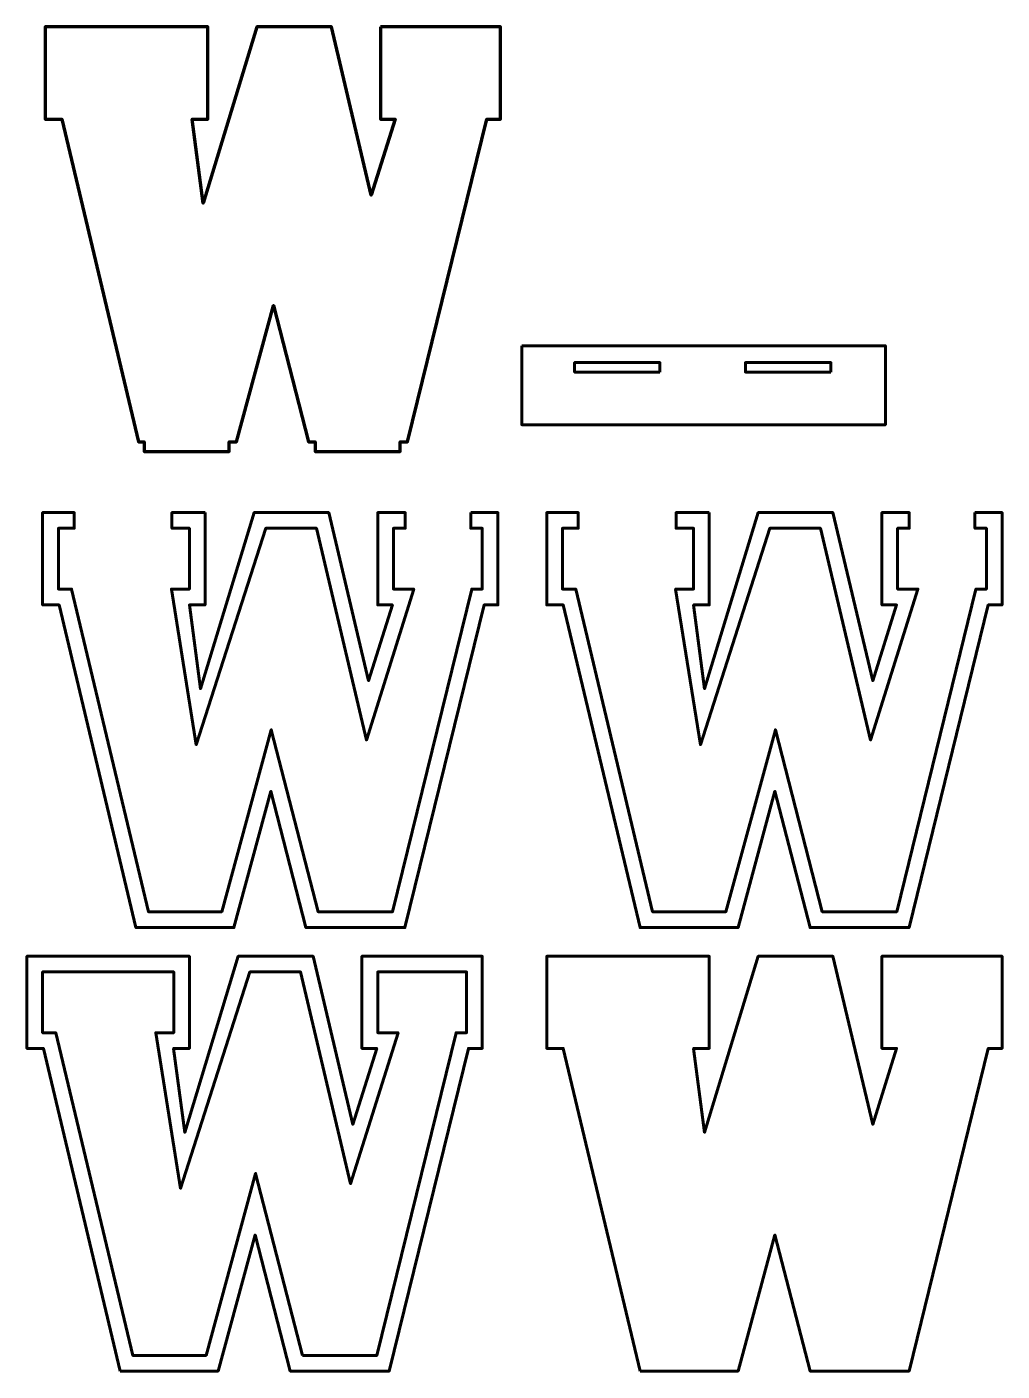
# Model space of a CAD drawing. Header units: inches. Extents: x 1.8 to 23.5, y 1.4 to 31.3.
import ezdxf

# ---------------------------------------------------------------- set-up
doc = ezdxf.new("R2010")
doc.units = ezdxf.units.IN
doc.header["$MEASUREMENT"] = 0
doc.layers.add('Layer 1', color=7, linetype='Continuous')

# ---------------------------------------------------------------- blocks, each defined once
blk = doc.blocks.new('block 2')
at = {"layer": 'Layer 1', "color": 7, "lineweight": 60, "true_color": 0xffffff}
for points in [[(3.866, 1.401), (2.155, 8.585), (1.787, 8.585), (1.787, 10.64), (5.405, 10.64), (5.405, 8.585), (5.054, 8.585), (5.301, 6.715), (6.494, 10.64), (8.158, 10.64), (9.043, 6.893), (9.575, 8.585), (9.247, 8.585), (9.247, 10.64), (11.925, 10.64), (11.925, 8.585), (11.617, 8.585), (9.854, 1.401), (7.65, 1.401), (6.868, 4.434), (6.045, 1.401), (3.866, 1.401)], [(7.921, 1.751), (6.877, 5.803), (5.777, 1.751), (4.143, 1.751), (2.431, 8.935), (2.137, 8.935), (2.137, 10.29), (5.055, 10.29), (5.055, 8.935), (4.655, 8.935), (5.209, 5.47), (6.754, 10.29), (7.881, 10.29), (8.995, 5.573), (10.051, 8.935), (9.597, 8.935), (9.597, 10.29), (11.575, 10.29), (11.575, 8.935), (11.342, 8.935), (9.58, 1.751), (7.921, 1.751)]]:
    blk.add_lwpolyline(points, dxfattribs=at)
blk = doc.blocks.new('block 3')
at = {"layer": 'Layer 1', "color": 6, "lineweight": 60, "true_color": 0xdf00ff}
blk.add_lwpolyline([(15.44, 1.401), (13.728, 8.585), (13.36, 8.585), (13.36, 10.64), (16.978, 10.64), (16.978, 8.585), (16.628, 8.585), (16.874, 6.715), (18.068, 10.64), (19.731, 10.64), (20.617, 6.893), (21.148, 8.585), (20.821, 8.585), (20.821, 10.64), (23.499, 10.64), (23.499, 8.585), (23.19, 8.585), (21.428, 1.401), (19.224, 1.401), (18.442, 4.434), (17.619, 1.401), (15.44, 1.401)], dxfattribs=at)
blk = doc.blocks.new('block 4')
at = {"layer": 'Layer 1', "color": 7, "lineweight": 60, "true_color": 0xffffff}
for points in [[(11.67, 20.518), (11.67, 20.168), (11.925, 20.168), (11.925, 18.814), (11.692, 18.814), (9.93, 11.629), (8.271, 11.629), (7.227, 15.681), (6.127, 11.629), (4.493, 11.629), (2.781, 18.814), (2.487, 18.814), (2.487, 20.168), (2.84, 20.168), (2.84, 20.518), (2.137, 20.518), (2.137, 18.464), (2.505, 18.464), (4.216, 11.279), (6.395, 11.279), (7.218, 14.313), (8, 11.279), (10.204, 11.279), (11.967, 18.464), (12.275, 18.464), (12.275, 20.518), (11.67, 20.518)], [(5.755, 20.518), (5.016, 20.518), (5.016, 20.168), (5.405, 20.168), (5.405, 18.814), (5.005, 18.814), (5.559, 15.349), (7.104, 20.168), (8.231, 20.168), (9.345, 15.452), (10.401, 18.814), (9.947, 18.814), (9.947, 20.168), (10.21, 20.168), (10.21, 20.518), (9.597, 20.518), (9.597, 18.464), (9.925, 18.464), (9.393, 16.772), (8.508, 20.518), (6.844, 20.518), (5.651, 16.594), (5.404, 18.464), (5.755, 18.464), (5.755, 20.518)]]:
    blk.add_lwpolyline(points, dxfattribs=at)
blk = doc.blocks.new('block 5')
at = {"layer": 'Layer 1', "color": 7, "lineweight": 60, "true_color": 0xffffff}
for points in [[(22.893, 20.518), (22.893, 20.168), (23.149, 20.168), (23.149, 18.814), (22.916, 18.814), (21.153, 11.629), (19.495, 11.629), (18.451, 15.681), (17.351, 11.629), (15.716, 11.629), (14.005, 18.814), (13.71, 18.814), (13.71, 20.168), (14.063, 20.168), (14.063, 20.518), (13.36, 20.518), (13.36, 18.464), (13.728, 18.464), (15.44, 11.279), (17.619, 11.279), (18.442, 14.313), (19.224, 11.279), (21.428, 11.279), (23.19, 18.464), (23.499, 18.464), (23.499, 20.518), (22.893, 20.518)], [(16.978, 20.518), (16.24, 20.518), (16.24, 20.168), (16.628, 20.168), (16.628, 18.814), (16.229, 18.814), (16.783, 15.349), (18.327, 20.168), (19.454, 20.168), (20.569, 15.452), (21.625, 18.814), (21.171, 18.814), (21.171, 20.168), (21.433, 20.168), (21.433, 20.518), (20.821, 20.518), (20.821, 18.464), (21.148, 18.464), (20.617, 16.772), (19.731, 20.518), (18.068, 20.518), (16.874, 16.594), (16.628, 18.464), (16.978, 18.464), (16.978, 20.518)]]:
    blk.add_lwpolyline(points, dxfattribs=at)

msp = doc.modelspace()

# ---------------------------------------------------------------- linework, layer by layer
at = {"layer": 'Layer 1', "color": 7, "lineweight": 70, "true_color": 0xffffff}
msp.add_lwpolyline([(9.656, 31.334), (9.656, 29.279), (9.983, 29.279), (9.452, 27.587), (8.566, 31.334), (6.903, 31.334), (5.709, 27.409), (5.463, 29.279), (5.813, 29.279), (5.813, 31.334), (2.196, 31.334), (2.196, 29.279), (2.564, 29.279), (4.275, 22.095), (4.399, 22.095), (4.399, 21.879), (6.291, 21.879), (6.291, 22.095), (6.454, 22.095), (7.277, 25.128), (8.059, 22.095), (8.202, 22.095), (8.202, 21.879), (10.094, 21.879), (10.094, 22.095), (10.263, 22.095), (12.025, 29.279), (12.334, 29.279), (12.334, 31.334), (9.656, 31.334)], dxfattribs=at)
at = {"layer": 'Layer 1', "color": 7, "lineweight": 60, "true_color": 0xffffff}
for points in [[(12.804, 24.232), (12.804, 22.475), (20.901, 22.475), (20.901, 24.232), (12.804, 24.232)], [(15.881, 23.648), (13.982, 23.648), (13.982, 23.858), (15.881, 23.858), (15.881, 23.648)], [(19.689, 23.648), (17.784, 23.648), (17.784, 23.858), (19.689, 23.858), (19.689, 23.648)]]:
    msp.add_lwpolyline(points, dxfattribs=at)

# ---------------------------------------------------------------- block references
at = {"layer": 'Layer 1'}
for name in ['block 4', 'block 5', 'block 2', 'block 3']:
    msp.add_blockref(name, (0, 0), dxfattribs=at)

doc.saveas('drawing.dxf')
